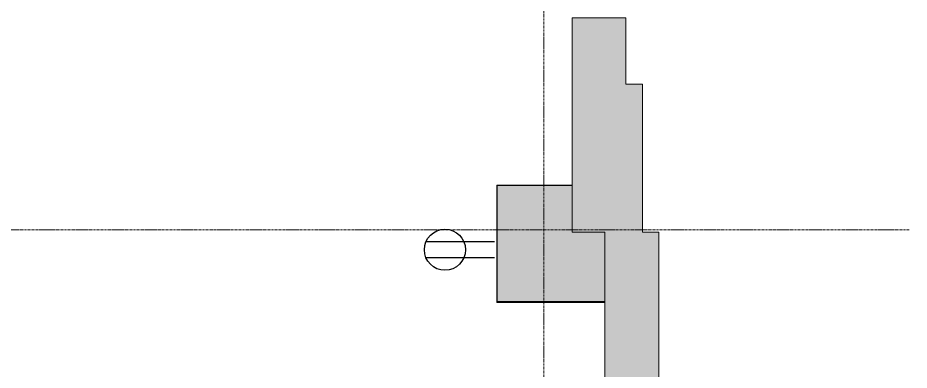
# Model space of a CAD drawing. Header units: inches. Extents: x 29752 to 31446, y 4278 to 5722.
# Drawn here: x 31231.5 to 31446.3, y 5313.5 to 5398.4 of the extents above; entities that cross this region are included whole.
import ezdxf

# ---------------------------------------------------------------- set-up
doc = ezdxf.new("R2010")
doc.units = ezdxf.units.IN
doc.header["$MEASUREMENT"] = 0
doc.linetypes.add('Grid Line 1_2_', pattern=[0.875, 0.5, -0.125, 0.125, -0.125])
for name, color, linetype, lineweight in [('1900 Duke Street_2nd Flr_LINKED_dwg', 8, 'Continuous', 9), ('A-ANNO-NOTE', 131, 'Continuous', 30), ('A-WALL', 113, 'Continuous', 13), ('A-WALL-PATT', 111, 'Continuous', 13), ('AE-WALLS-PATT', 7, 'Continuous', 9), ('AE-WALLS-TENANT', 7, 'Continuous', 9), ('S-GRID', 1, 'Continuous', 9)]:
    doc.layers.add(name, color=color, linetype=linetype, lineweight=lineweight)

# ---------------------------------------------------------------- blocks, each defined once
blk = doc.blocks.new('1900 Duke Street_2nd Flr_LINKED_dwg-5565117-FIRST FLOOR POWER _ SIGNAL')
at = {"layer": 'AE-WALLS-PATT'}
blk.add_hatch(color=256, dxfattribs=at).paths.add_polyline_path([(2248.5, 951.06), (2274.44, 951.06), (2274.44, 951.25), (2248.5, 951.26), (2248.5, 979.25), (2266.5, 979.25), (2266.5, 979.31), (2248.38, 979.31), (2248.38, 951.06)], flags=0)
at = {"layer": 'AE-WALLS-TENANT', "flags": 128}
blk.add_lwpolyline([(2274.44, 951.06), (2248.38, 951.06), (2248.38, 979.31), (2266.5, 979.31)], dxfattribs=at)

msp = doc.modelspace()

# ---------------------------------------------------------------- hatches: boundary and pattern name
at = {"layer": 'A-WALL'}
msp.add_hatch(color=250, dxfattribs=at).paths.add_polyline_path([(31347.05, 5330.06), (31372.99, 5330.09), (31372.99, 5346.81), (31365.05, 5346.81), (31365.01, 5358.06), (31347.05, 5358.06), (31347.05, 5330.07)], flags=0)
at = {"layer": 'A-WALL-PATT', "lineweight": 9}
for points in [[(31377.8, 5382.44), (31378.05, 5382.44), (31378.05, 5398.44), (31365.05, 5398.44), (31365.05, 5382.44), (31373.07, 5382.44)], [(31381.8, 5346.81), (31382.05, 5346.81), (31382.05, 5382.44), (31365.05, 5382.44), (31365.05, 5346.81), (31378.05, 5346.81)], [(31385.99, 5310.81), (31385.99, 5346.81), (31372.99, 5346.81), (31372.99, 5310.81), (31385.8, 5310.81)]]:
    msp.add_hatch(color=7, dxfattribs=at).paths.add_polyline_path(points, flags=0)

# ---------------------------------------------------------------- linework, layer by layer
at = {"layer": 'A-ANNO-NOTE'}
for p, q in [((31346.4, 5344.47), (31329.87, 5344.47)), ((31346.4, 5340.64), (31329.87, 5340.64))]:
    msp.add_line(p, q, dxfattribs=at)
msp.add_circle((31334.43, 5342.55), 4.95, dxfattribs=at)
at = {"layer": 'A-WALL', "color": 8, "lineweight": 20}
for p, q in [((31365.05, 5398.44), (31365.05, 5358.06)), ((31378.05, 5398.44), (31365.05, 5398.44)), ((31378.05, 5382.44), (31378.05, 5398.44)), ((31382.05, 5382.44), (31378.05, 5382.44)), ((31382.05, 5346.81), (31382.05, 5382.44)), ((31347.05, 5358.06), (31347.05, 5330.06)), ((31365.05, 5358.06), (31347.05, 5358.06)), ((31385.99, 5346.81), (31382.05, 5346.81)), ((31385.99, 5310.81), (31385.99, 5346.81)), ((31347.05, 5330.06), (31372.99, 5330.06)), ((31372.99, 5330.06), (31372.99, 5310.81))]:
    msp.add_line(p, q, dxfattribs=at)
at = {"layer": 'A-WALL', "lineweight": 9}
for p, q in [((31365.05, 5346.81), (31365.05, 5358.06)), ((31372.99, 5346.81), (31365.05, 5346.81)), ((31372.99, 5330.06), (31372.99, 5346.81))]:
    msp.add_line(p, q, dxfattribs=at)
at = {"layer": 'S-GRID', "linetype": 'Grid Line 1_2_'}
for p, q in [((31358.24, 4277.77), (31358.24, 5698.13)), ((31446.27, 5347.34), (29775.66, 5347.34))]:
    msp.add_line(p, q, dxfattribs=at)

# ---------------------------------------------------------------- block references
at = {"layer": '1900 Duke Street_2nd Flr_LINKED_dwg', "color": 7}
msp.add_blockref('1900 Duke Street_2nd Flr_LINKED_dwg-5565117-FIRST FLOOR POWER _ SIGNAL', (29098.55, 4378.81), dxfattribs=at)

doc.saveas('drawing.dxf')
